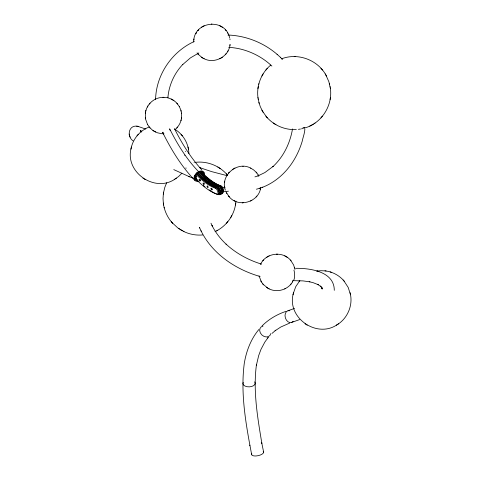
<?xml version="1.0" encoding="UTF-8"?>
<svg xmlns="http://www.w3.org/2000/svg" width="480" height="480" viewBox="0 0 480 480"><rect width="100%" height="100%" fill="white"/><g stroke="black" fill="none" stroke-linecap="round" stroke-linejoin="round"><path stroke-width="0.72" d="M322.086 288.918L322.104 287.82L322.194 289.002L321.444 286.986L321.894 287.958L320.274 286.026L321.006 286.662L317.406 284.25L318.24 284.694L313.206 282.702L309.198 281.7M334.29 290.34C334.374 271.452 310.038 268.08 295.56 268.326M193.698 41.988C193.392 21.054 225.198 17.376 229.656 37.824M155.58 99.27C156.192 74.706 171.96 51.57 194.286 41.49M167.934 97.176L167.91 97.518C168.942 85.206 174.282 73.32 182.838 64.404L182.604 64.656L190.428 57.888L198.852 52.944M235.956 201.096L235.692 203.574M163.38 193.62L163.026 198.6L163.38 203.574M270.714 65.118C261.216 72.972 256.236 85.86 258.024 98.058M306.084 127.59C322.236 122.364 332.928 104.82 330.336 88.104M145.362 113.076L145.518 119.022L147.648 124.698M181.518 118.05L181.518 113.076M250.914 168.24C237.408 160.524 219.828 175.662 225.36 190.158M131.112 148.32C124.734 172.23 154.884 193.032 175.014 179.082M293.202 293.958C286.818 317.862 316.974 338.67 337.104 324.72M193.974 39.042L193.83 40.014M229.914 45.456L230.064 44.478C229.044 56.58 214.368 64.416 203.754 58.548M215.91 231.198L215.088 231.624C225.804 226.65 233.724 216.18 235.548 204.504M260.73 187.494C259.074 202.182 238.2 208.29 229.002 196.566M304.62 127.428C305.64 130.872 302.934 137.196 302.22 141.228C299.898 148.98 296.484 156.414 291.966 163.14C283.596 175.554 271.086 185.586 256.386 189.21M145.434 112.608C146.532 105.294 152.52 99.078 159.774 97.68M163.518 192.69L164.802 187.368L166.644 182.796M175.17 129.54C178.482 126.768 180.762 122.784 181.446 118.518M224.754 181.332L224.61 182.31M258.24 86.664L257.946 88.614M330.12 99.498L330.414 97.542M145.326 113.328L145.47 112.356M163.302 194.13L163.596 192.18M181.41 118.77L181.554 117.792M235.47 205.014L235.764 203.064M292.512 128.928C290.106 143.154 283.5 156.906 272.796 166.734L273.198 166.374L264.84 172.578L257.904 175.926L258.516 175.716L254.928 176.88M131.22 147.834C133.224 138.474 140.214 130.422 149.148 127.014M293.31 293.472L295.728 286.692L299.862 280.608M130.938 149.13L131.394 147.03M293.028 294.768L293.484 292.668M145.926 110.442L145.728 111.138M180.954 120.684L181.146 119.988M260.238 189.66L260.436 188.964M258.762 84.228L258.9 83.73M260.508 264.492C265.476 252.906 282.78 250.542 290.67 260.37M147.3 107.034L147.558 106.578M147.648 106.422L147.9 105.978M195.81 33.72L196.068 33.264M196.152 33.108L196.41 32.664M268.764 288.696C277.068 293.136 288.402 289.698 292.83 281.382M227.478 51.828L227.736 51.384M227.82 51.234L228.084 50.778M261.906 76.02L262.422 75.114M262.596 74.802L263.106 73.914M226.932 175.404L227.19 174.96M230.604 217.758L231.114 216.87M231.288 216.564L231.81 215.658M292.488 281.976L292.746 281.532M195.15 175.482L195.45 174.954M258.876 329.49C250.824 339.144 246.222 351.3 244.248 363.618C240.336 394.074 246.054 424.92 251.7 454.8M267.672 338.034L268.272 337.32L264.834 342.096L260.94 349.452L258.684 355.584L256.308 365.604L256.44 364.77C252.948 390.954 257.592 417.504 261.846 443.328L261.738 442.806L263.652 452.256M197.79 30.72L198.138 30.324M198.222 30.222L198.558 29.838M149.286 104.034L149.634 103.638M149.718 103.536L150.054 103.152M137.004 135.858L137.556 135.222M137.772 134.97L138.306 134.358M225.33 54.66L225.666 54.276M225.75 54.174L226.098 53.778M176.826 127.974L177.156 127.59M177.246 127.488L177.594 127.086M265.872 70.026L266.562 69.234M266.742 69.024L267.408 68.256M181.896 173.208L178.572 176.532L174.24 179.574M228.57 173.01L228.918 172.614M229.002 172.512L229.338 172.128M226.302 223.422L226.974 222.648M227.148 222.444L227.838 221.652M320.952 117.9L321.618 117.132M321.792 116.928L322.488 116.13M256.11 196.95L256.446 196.566M256.53 196.464L256.878 196.068M262.8 260.868L263.148 260.472M263.232 260.37L263.568 259.986M290.34 284.808L290.67 284.424M290.76 284.322L291.108 283.92M299.094 281.496L299.646 280.86M262.116 325.872C268.746 319.206 277.068 314.376 285.942 311.37M271.962 333.432L275.772 330.216L275.082 330.756L280.776 327.024L289.728 323.058M336.33 325.206C347.082 319.218 353.064 305.976 350.358 293.958M303 127.434L305.112 127.566L304.164 127.542M197.832 172.758L198.666 172.266L198.42 172.014M201.492 27.288L201.966 26.982M202.38 26.718L203.28 26.202M221.07 58.056L221.508 57.78M221.922 57.516L222.402 57.21M232.272 169.578L232.746 169.272M233.16 169.008L233.598 168.732M313.308 124.14L311.514 125.172M314.136 123.612L315.09 123.006M266.496 257.436L266.976 257.13M267.39 256.866L267.828 256.59M175.596 178.71L176.442 178.17M337.686 324.342L338.532 323.808M251.394 200.586L251.85 200.346M216.87 230.694L217.788 230.214M203.754 25.95L204.168 25.734M219.72 58.764L220.134 58.548M155.25 99.264L155.664 99.048M309.732 126.108L310.554 125.676M234.534 168.24L234.948 168.024M250.5 201.054L250.914 200.838M268.764 256.098L269.178 255.882M284.73 288.912L285.138 288.696M194.718 175.752A97.11 35.988 68 0 0 195.522 176.58L196.464 176.196L196.614 178.488L195.666 178.866A100.026 37.074 68 0 1 194.838 178.014M202.83 173.622L203.1 174.03M299.664 319.572L291.318 322.542M195.564 179.202L195.54 178.206L194.658 178.26M195.672 179.274L196.242 179.058L196.572 179.448M197.04 179.382L196.68 179.52M294.558 308.418L288.006 310.71M281.31 58.92C297.42 52.494 317.382 59.622 325.758 74.802M259.284 188.388L259.908 188.172M262.152 187.392L262.764 187.182M201.582 171.6L200.688 171.6M199.584 171.9L200.442 171.714M303.48 128.37L301.506 128.844M202.632 172.608L201.834 172.728M160.284 97.584C166.44 96.456 173.076 98.79 177.156 103.536M300.492 129.036L298.422 129.336M316.632 271.14L320.976 270.696L325.242 270.894M317.466 271.008L317.784 270.966M195.294 162.342C207.012 160.89 219.258 165.606 226.974 174.546M202.728 234.96C196.026 235.542 189.15 234.27 183.156 231.198M266.742 117.132C273.996 125.514 285.24 130.236 296.31 129.516M295.248 56.598L294.18 56.586M293.022 280.668L303.03 280.896L309.954 281.868M211.41 24.006L211.944 24M162.906 133.806L163.974 133.806M276.456 254.154L277.488 254.154M242.724 202.788L242.226 202.782L243.258 202.782M137.262 126.228C128.514 124.758 126.576 136.71 133.158 140.886M163.974 97.32L162.906 97.32M242.724 166.29L243.258 166.296M162.942 133.8L163.44 133.812M227.958 35.028C245.94 35.67 263.574 42.654 277.194 54.402M228.708 47.376C244.704 48.072 260.88 55.464 271.878 66.078M161.844 133.74L157.488 132.816L153.876 131.094M325.782 270.966C332.652 271.884 339.144 275.388 343.704 280.608M324.99 270.864L326.094 271.008M137.79 126.306L145.62 129.03M136.638 126.144L138.402 126.384M304.56 127.416L305.082 127.542M227.316 175.716L211.638 171.618L199.314 167.484L200.082 167.778M221.682 187.05L225.072 187.806M260.112 276.516C234.564 269.208 210.084 252.432 199.446 227.352L199.734 227.994M331.542 272.364L330.144 271.908M261.57 264.144C248.472 260.124 236.124 253.416 226.032 244.104L226.386 244.428C220.554 238.986 215.526 232.626 211.998 225.45L212.28 226.074L210.978 223.194M173.778 169.614L189.618 176.82M188.838 176.52L193.032 178.152M194.634 177.348L196.242 179.058M195.582 178.32L196.566 179.22M202.38 57.78L204.168 58.764M250.5 168.024L253.632 169.914L256.446 172.512M182.196 230.694L180.408 229.656M183.984 231.624L177.72 227.844L172.092 222.648M269.178 288.912L267.39 287.928M268.284 288.444L263.232 284.424M219.72 25.734L222.402 27.288M171.216 99.048L173.892 100.602M155.664 132.078L152.532 130.182L149.718 127.59M234.054 200.586L234.948 201.054M284.73 255.882L287.406 257.436M144.366 179.082L145.146 179.574M306.456 324.72L307.23 325.206M142.938 178.17L143.79 178.71M305.028 323.808L305.874 324.342M198.222 54.276L201.966 57.516M201.492 57.21L202.818 58.056M273.27 123.006L275.928 124.692M220.446 168.672L217.788 166.98M152.982 130.524L153.462 130.83M178.626 228.522L179.58 229.128M266.496 287.358L266.976 287.664M174.738 129.228C183.192 134.22 188.712 143.718 188.886 153.534M280.32 57.234L282.54 59.46M277.044 54.27L280.464 57.366M198.552 171.612C186.486 159.138 177.336 144.156 169.608 128.7M194.796 180.294C181.428 166.476 171.36 149.844 162.786 132.732M194.478 177.264L195.216 178.044M201.9 169.968C190.674 157.698 181.86 143.406 174.432 128.58M322.488 70.026L320.952 68.256M197.07 52.83L198.138 54.174M256.53 172.614L258.516 175.404M343.914 280.86L348.192 287.436L350.532 294.768M182.382 135.858L181.08 134.358M261.162 281.532L263.148 284.322M163.302 203.064C164.184 210.18 167.202 217.038 171.918 222.444M226.098 30.72L225.33 29.838M262.596 111.354L266.562 116.928M177.246 103.638L179.316 106.578M290.76 260.472L293.622 264.966L294.96 269.442M226.056 191.97L228.918 196.464M147.564 124.548L149.634 127.488M265.872 116.13L267.408 117.9M197.79 53.778L198.558 54.66M256.11 172.128L256.878 173.01M176.826 103.152L177.594 104.034M226.302 173.778L227.148 174.75M290.34 259.986L291.108 260.868M228.57 196.068L229.338 196.95M149.286 127.086L150.054 127.974M262.8 283.92L263.568 284.808M171.228 221.652L172.764 223.422M343.164 279.996L344.472 281.496M141.426 131.712L140.85 131.016L141.552 131.952M184.68 155.064L184.914 155.406M141.102 131.346L140.55 130.35L141.264 131.856L140.952 131.04M200.352 180.366L200.352 180.366A0.948 0.354 68 0 1 200.232 180.138L200.106 179.808L200.232 180.138M325.938 75.114L328.914 81.846L330.414 88.614M325.254 73.914L326.454 76.02M227.478 32.67L227.826 33.264M258.9 102.426L260.292 106.632L262.422 111.048M261.906 110.136L263.106 112.242M258.6 175.554L258.864 176.01L258.258 174.96M179.232 106.422L180.804 109.944L181.554 113.328M226.584 193.068L226.848 193.524M259.032 275.856L261.414 281.976M260.814 280.926L261.072 281.382M170.226 130.512L169.644 129.342M129.726 136.068L129.366 135.114M129.978 136.608L130.224 137.118M200.952 230.7L201.234 231.318M329.46 83.73L329.598 84.228M294.66 267.972L294.468 267.276M164.118 207.444L164.256 207.948M259.152 103.32L257.946 97.542M180.954 110.442L181.146 111.138M129.09 134.034L129.21 134.478M204.15 183.24L204.15 183.24A0.948 0.354 68 0 0 204.228 183.504M350.082 292.668L350.25 293.472M187.992 147.03L188.166 147.834M188.274 148.32L188.448 149.13M249.738 445.14L249.846 445.662M229.866 38.784L230.022 39.762M224.61 186.774L224.754 187.746M145.326 117.792L145.47 118.77M330.114 86.664L330.192 87.174M258.168 98.988L258.24 99.498M163.518 204.504L163.596 205.014M195.522 176.58L195.666 178.866M202.716 172.686L202.74 173.556M201.69 171.672L201.714 172.542M194.796 177.432L194.82 178.302M217.146 186.384A94.08 34.866 68 0 1 198.198 173.064M217.164 186.456A4.452 1.65 68 0 1 220.254 191.25A4.452 1.65 68 0 1 219.408 194.694A103.056 38.196 68 0 1 218.232 194.262M221.196 190.866A4.452 1.65 68 0 1 220.35 194.31M221.178 190.8A4.452 1.65 68 0 0 218.088 186.006A94.08 34.866 68 0 1 199.14 172.68M200.082 172.296A94.08 34.866 68 0 0 219.03 185.622A4.452 1.65 68 0 1 222.12 190.422M222.138 190.488A4.452 1.65 68 0 1 221.292 193.932M196.464 176.196A97.11 35.988 68 0 1 195.252 174.948M221.226 186.006A95.316 35.328 68 0 1 201.414 171.87M221.25 186.078A3.21 1.188 68 0 1 223.44 189.402A3.21 1.188 68 0 1 222.99 192.048M222.534 189.918A3.21 1.188 68 0 1 222.636 192.042M220.284 186.39A3.21 1.188 68 0 1 222.24 189.012M206.454 177.906A95.316 35.328 68 0 1 204.474 176.16M201.474 173.28A95.316 35.328 68 0 1 200.472 172.254M212.406 189.402A0.948 0.354 68 0 1 212.112 188.892M215.574 188.298A95.316 35.328 68 0 1 195.756 174.162M215.592 188.364A3.21 1.188 68 0 1 217.818 191.826A3.21 1.188 68 0 1 217.206 194.31A101.814 37.734 68 0 1 195.294 178.428M218.148 193.926A3.21 1.188 68 0 0 218.76 191.442A3.21 1.188 68 0 0 216.534 187.986A95.316 35.328 68 0 1 196.698 173.778M216.312 187.176A94.518 35.028 68 0 1 196.464 172.95M216.33 187.242A4.014 1.488 68 0 1 219.114 191.568A4.014 1.488 68 0 1 218.352 194.67A102.618 38.034 68 0 1 209.082 189.858M204.9 186.732A102.618 38.034 68 0 1 203.298 185.4M219.294 194.286A4.014 1.488 68 0 0 220.062 191.184A4.014 1.488 68 0 0 217.272 186.858A94.518 35.028 68 0 1 197.406 172.566M200.232 171.42A94.518 35.028 68 0 0 220.086 185.646A4.014 1.488 68 0 1 222.87 189.972M222.888 190.038A4.014 1.488 68 0 1 222.126 193.14M221.946 190.422A4.014 1.488 68 0 1 221.628 193.548M221.928 190.356A4.014 1.488 68 0 0 219.144 186.03A94.518 35.028 68 0 1 199.29 171.804M203.064 173.526A97.11 35.988 68 0 1 201.852 172.272M186 168.438A5.22 2.958 -37.9 0 1 185.97 167.826M194.1 162.372A5.22 2.958 -37.9 0 1 194.352 162.558M185.418 151.356A5.22 2.292 -33.3 0 1 185.748 151.38M195.858 179.064A5.22 3.54 -43.6 0 1 195.462 179.004M202.092 171.558A5.22 3.54 -43.6 0 1 203.112 174.132M197.43 179.832A5.22 3.54 -43.6 0 1 194.652 178.806M194.124 177.114A5.22 3.54 -43.6 0 1 194.142 176.736M162.972 132.882A6.144 1.098 -26.2 0 1 163.002 132.186A6.144 1.098 -26.2 0 0 163.056 132.972M198.708 181.32A6.144 4.248 -44.5 0 1 194.136 177.258A6.144 4.248 -44.5 0 1 200.364 171.006A6.144 4.248 -44.5 0 1 204.534 175.476M197.97 180.708A5.268 3.648 -44.5 0 1 194.952 176.748A5.268 3.648 -44.5 0 1 200.112 171.768A5.268 3.648 -44.5 0 1 203.892 174.996M228.432 191.184A98.568 36.534 68 0 1 220.53 190.572M263.208 451.338A6.144 2.454 -12.1 0 1 258.108 455.682A6.144 2.454 -12.1 0 1 251.748 453.768M254.676 381.852A6.144 3.522 -1.3 0 1 249.366 386.862A6.144 3.522 -1.3 0 1 243.192 382.368M270.768 333.618A6.144 4.854 42.7 0 1 261.828 334.914A6.144 4.854 42.7 0 1 262.998 326.082M293.184 321.294A6.144 4.476 73 0 1 285.414 318.042A6.144 4.476 73 0 1 289.806 310.74M293.94 270.144A6.144 1.758 88 0 1 294.486 277.446A6.144 1.758 88 0 1 292.662 280.524M211.02 188.736A0.948 0.354 68 0 0 211.824 190.014A0.948 0.354 68 0 0 211.632 188.628A0.948 0.354 68 0 0 211.02 188.736M207.15 186.378A0.948 0.354 68 0 0 207.948 187.656A0.948 0.354 68 0 0 207.762 186.27A0.948 0.354 68 0 0 207.15 186.378M203.166 183.432A0.948 0.354 68 0 0 203.97 184.704A0.948 0.354 68 0 0 203.778 183.318A0.948 0.354 68 0 0 203.166 183.432M199.104 179.91A0.948 0.354 68 0 0 199.908 181.182A0.948 0.354 68 0 0 199.716 179.796A0.948 0.354 68 0 0 199.104 179.91"/></g></svg>
